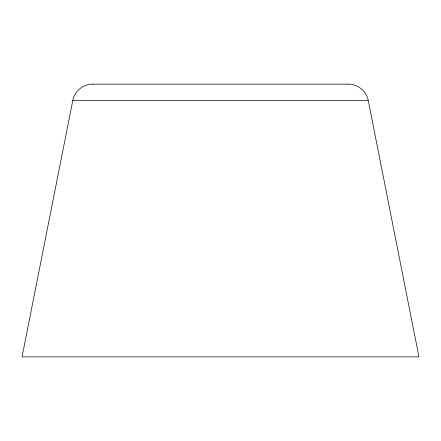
<?xml version="1.0" encoding="UTF-8"?>
<svg xmlns="http://www.w3.org/2000/svg" width="441" height="441" viewBox="0 0 441 441"><rect width="100%" height="100%" fill="white"/><g stroke="black" fill="none" stroke-linecap="round" stroke-linejoin="round"><path stroke-width="0.66" d="M92.864 84.132C83.388 83.911 74.397 91.166 72.771 100.537L22.05 356.868L418.95 356.868L368.257 100.537C366.57 91.177 357.634 83.906 348.136 84.132M92.709 84.132L348.291 84.132M72.743 100.537L368.257 100.537"/></g></svg>
